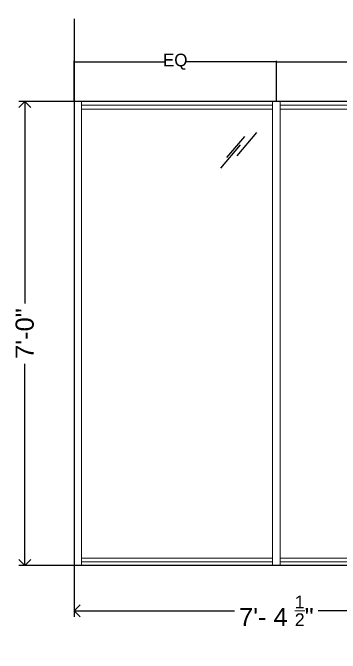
# Model space of a CAD drawing. Header units: inches. Extents: x -6061 to 13621, y -296 to 7483.
# Drawn here: x 12789.5 to 12867.2, y 108.9 to 260.7 of the extents above; entities that cross this region are included whole.
import ezdxf

# ---------------------------------------------------------------- set-up
doc = ezdxf.new("R2010")
doc.units = ezdxf.units.IN
doc.header["$MEASUREMENT"] = 0
doc.layers.get('0').update_dxf_attribs({"linetype": 'CONTINUOUS'})
doc.layers.get('Defpoints').update_dxf_attribs({"color": 6, "linetype": 'CONTINUOUS', "lineweight": 15})
doc.layers.add('Dimensions', color=8, linetype='CONTINUOUS', lineweight=13)
doc.styles.add('stylus', font='arial.ttf')
doc.dimstyles.new('_AA -Arch$0', dxfattribs={"dimtxt": 0.08, "dimasz": 0.1, "dimexe": 0.05, "dimexo": 0.1, "dimgap": 0.03, "dimtad": 1, "dimdec": 4, "dimzin": 3, "dimdsep": 46, "dimlunit": 5, "dimtxsty": 'stylus', "dimblk": 'ARCHTICK', "dimcen": 0.084, "dimclrd": 256, "dimclre": 256, "dimclrt": 7, "dimazin": 2, "dimtfac": 0.9, "dimtdec": 4, "dimtmove": 0, "dimatfit": 2, "dimfxl": 0.8, "dimfrac": 1, "dimtzin": 11, "dimarcsym": 0})
doc.dimstyles.get("Standard").update_dxf_attribs({"dimtxt": 0.18, "dimasz": 0.18, "dimexe": 0.18, "dimexo": 0.0625, "dimgap": 0.0625, "dimtad": 0, "dimtih": 1, "dimtoh": 1, "dimdec": 4, "dimzin": 0, "dimdsep": 46, "dimtxsty": 'Standard', "dimcen": 0.09, "dimadec": 0, "dimazin": 0, "dimtfac": 1, "dimtdec": 4, "dimtofl": 0, "dimtmove": 0, "dimatfit": 3, "dimfxl": 1, "dimtolj": 1, "dimtzin": 0, "dimlwd": -1, "dimlwe": -1, "dimarcsym": 0})

# ---------------------------------------------------------------- blocks, each defined once
blk = doc.blocks.new('*U33')
at = {"lineweight": 5, "ltscale": 0.5}
blk.add_line((22993.25, -3882.69), (23089.25, -3882.69), dxfattribs=at)
at = {"lineweight": 5}
for p, q in [((22993.25, -3882.69), (22993.25, -3992.69)), ((22995, -3882.69), (22995, -3992.69)), ((22995, -3884.44), (23040.38, -3884.44)), ((23042.13, -3884.44), (23087.5, -3884.44)), ((22995, -3990.94), (23040.38, -3990.94)), ((23042.13, -3990.94), (23087.5, -3990.94)), ((22993.25, -3992.69), (23089.25, -3992.69))]:
    blk.add_line(p, q, dxfattribs=at)
at = {"lineweight": 5, "extrusion": (0, 1, 0)}
for p, q in [((23040.38, -3992.69), (23040.38, -3882.69)), ((23042.13, -3992.69), (23042.13, -3882.69)), ((23087.5, -3992.69), (23087.5, -3882.69)), ((23089.25, -3992.69), (23089.25, -3882.69))]:
    blk.add_line(p, q, dxfattribs=at)
at = {"color": 8, "lineweight": 5}
for p, q in [((23040.38, -3883.56), (22995, -3883.56)), ((23087.5, -3883.56), (23042.13, -3883.56)), ((23040.38, -3991.81), (22995, -3991.81)), ((23087.5, -3991.81), (23042.13, -3991.81))]:
    blk.add_line(p, q, dxfattribs=at)
at = {"color": 8, "ltscale": 0.008}
for points in [[(23033.67, -3890.97), (23029.44, -3895.95)], [(23036.57, -3890.04), (23031.89, -3895.55)], [(23080.79, -3890.97), (23076.57, -3895.95)], [(23083.69, -3890.04), (23079.02, -3895.55)], [(23032.69, -3892.92), (23027.98, -3898.48)], [(23079.82, -3892.92), (23075.1, -3898.48)]]:
    blk.add_lwpolyline(points, dxfattribs=at)
blk = doc.blocks.new('_Open90')
at = {"color": 0, "linetype": 'ByBlock', "lineweight": -2}
for p, q in [((0, 0), (-1, 0)), ((-0.5, 0.5), (0, 0)), ((0, 0), (-0.5, -0.5))]:
    blk.add_line(p, q, dxfattribs=at)
blk = doc.blocks.new('*D42')
at = {"layer": 'Defpoints', "color": 0, "transparency": 16777216}
for p in [(12804.02, 260.68), (12900.02, 260.68), (12900.02, 118.91)]:
    blk.add_point(p, dxfattribs=at)
at = {"layer": 'Dimensions', "linetype": 'ByBlock', "lineweight": -2, "transparency": 16777216}
for p, q in [((12804.02, 259.24), (12804.02, 117.47)), ((12900.02, 259.24), (12900.02, 117.47)), ((12806.9, 118.91), (12842.07, 118.91)), ((12897.14, 118.91), (12861.96, 118.91))]:
    blk.add_line(p, q, dxfattribs=at)
at = {"layer": 'Dimensions', "lineweight": -2, "transparency": 16777216, "xscale": 2.88, "yscale": 2.88, "zscale": 2.88, "rotation": 180}
blk.add_blockref('_Open90', (12804.02, 118.91), dxfattribs=at)
at = {"layer": 'Dimensions', "lineweight": -2, "transparency": 16777216, "xscale": 2.88, "yscale": 2.88, "zscale": 2.88}
blk.add_blockref('_Open90', (12900.02, 118.91), dxfattribs=at)
at = {"layer": 'Dimensions', "color": 7, "transparency": 16777216, "insert": (12852.02, 118.91), "char_height": 4.32, "attachment_point": 5, "style": 'stylus'}
blk.add_mtext('7\'- 4 {\\H0.7x;\\S1/2;}"', dxfattribs=at)
blk = doc.blocks.new('*D43')
at = {"layer": 'Defpoints', "color": 0, "transparency": 16777216}
for p in [(12792.31, 239.63), (12927.92, 239.63), (12927.92, 129.63)]:
    blk.add_point(p, dxfattribs=at)
at = {"layer": 'Dimensions', "linetype": 'ByBlock', "lineweight": -2, "transparency": 16777216}
for p, q in [((12926.48, 239.63), (12790.87, 239.63)), ((12792.31, 236.75), (12792.31, 191.79)), ((12792.31, 132.51), (12792.31, 177.46)), ((12926.48, 129.63), (12790.87, 129.63))]:
    blk.add_line(p, q, dxfattribs=at)
at = {"layer": 'Dimensions', "lineweight": -2, "transparency": 16777216, "xscale": 2.88, "yscale": 2.88, "zscale": 2.88}
for p, rotation in [((12792.31, 239.63), 90), ((12792.31, 129.63), 270)]:
    blk.add_blockref('_Open90', p, dxfattribs=dict(at, rotation=rotation))
at = {"layer": 'Dimensions', "color": 7, "transparency": 16777216, "insert": (12792.31, 184.63), "char_height": 4.32, "attachment_point": 5, "rotation": 90, "style": 'stylus'}
blk.add_mtext('7\'-0"', dxfattribs=at)
blk = doc.blocks.new('_CLOSEDFILLED')
at = {"color": 0, "lineweight": -2, "true_color": 0x000000}
blk.add_line((-1, 0), (-2, 0), dxfattribs=at)
blk.add_solid([(-1, 0.17), (0, 0), (-1, 0.17), (-1, -0.17)], dxfattribs=at)
blk = doc.blocks.new('*D44')
at = {"color": 0, "transparency": 16777216}
for p, q in [((12804.02, 239.69), (12804.02, 249.26)), ((12804.2, 249.08), (12825.45, 249.08)), ((12851.84, 249.08), (12830.58, 249.08)), ((12852.02, 239.69), (12852.02, 249.26))]:
    blk.add_line(p, q, dxfattribs=at)
at = {"layer": 'Defpoints', "color": 0, "transparency": 16777216}
for p in [(12852.02, 249.08), (12804.02, 239.63), (12852.02, 239.63)]:
    blk.add_point(p, dxfattribs=at)
at = {"color": 0, "transparency": 16777216, "xscale": 0.18, "yscale": 0.18, "zscale": 0.18, "rotation": 180}
blk.add_blockref('_CLOSEDFILLED', (12804.02, 249.08), dxfattribs=at)
at = {"color": 0, "transparency": 16777216, "xscale": 0.18, "yscale": 0.18, "zscale": 0.18}
blk.add_blockref('_CLOSEDFILLED', (12852.02, 249.08), dxfattribs=at)
at = {"color": 0, "transparency": 16777216, "insert": (12828.02, 249.08), "char_height": 3, "attachment_point": 5}
blk.add_mtext('EQ', dxfattribs=at)
blk = doc.blocks.new('*D41')
at = {"color": 0, "transparency": 16777216}
for p, q in [((12852.02, 239.69), (12852.02, 249.26)), ((12852.2, 249.08), (12873.45, 249.08)), ((12899.84, 249.08), (12878.58, 249.08)), ((12900.02, 239.69), (12900.02, 249.26))]:
    blk.add_line(p, q, dxfattribs=at)
at = {"layer": 'Defpoints', "color": 0, "transparency": 16777216}
for p in [(12900.02, 249.08), (12852.02, 239.63), (12900.02, 239.63)]:
    blk.add_point(p, dxfattribs=at)
at = {"color": 0, "transparency": 16777216, "xscale": 0.18, "yscale": 0.18, "zscale": 0.18, "rotation": 180}
blk.add_blockref('_CLOSEDFILLED', (12852.02, 249.08), dxfattribs=at)
at = {"color": 0, "transparency": 16777216, "xscale": 0.18, "yscale": 0.18, "zscale": 0.18}
blk.add_blockref('_CLOSEDFILLED', (12900.02, 249.08), dxfattribs=at)
at = {"color": 0, "transparency": 16777216, "insert": (12876.02, 249.08), "char_height": 3, "attachment_point": 5}
blk.add_mtext('EQ', dxfattribs=at)

msp = doc.modelspace()

# ---------------------------------------------------------------- block references
msp.add_blockref('*U33', (-10189.23717, 4122.31223))

# ---------------------------------------------------------------- dimensions: what is measured, and where the dimension line sits
for base, p1, p2, picture, middle in [((12852.01561, 249.07511), (12804.01561, 239.62605), (12852.01561, 239.62603), '*D44', (12828.01561, 249.07511)), ((12900.01561, 249.07509), (12852.01561, 239.62603), (12900.01561, 239.62602), '*D41', (12876.01561, 249.07509))]:
    dim = msp.add_linear_dim(base=base, p1=p1, p2=p2, text='EQ', dimstyle='Standard', override={"dimtxt": 3, "dimzin": 8, "dimtdec": 2, "dimtofl": 1, "dimtolj": 0, "dimtzin": 8})
    dim.commit()
    dim.dimension.update_dxf_attribs({"geometry": picture, "text_midpoint": middle})
at = {"layer": 'Dimensions'}
dim = msp.add_linear_dim(base=(12900.01561, 118.91266), p1=(12804.01561, 260.67691), p2=(12900.01561, 260.67689), text='7\'- 4 {\\H0.7x;\\S1/2;}"', dimstyle='_AA -Arch$0', override={"dimtxt": 0.09, "dimasz": 0.06, "dimexe": 0.03, "dimexo": 0.03, "dimtad": 0, "dimpost": '"', "dimblk1": 'Open90', "dimblk2": 'Open90', "dimsah": 1}, dxfattribs=at)
dim.commit()
dim.dimension.update_dxf_attribs({"geometry": '*D42', "text_midpoint": (12852.01561, 118.91266)})
dim = msp.add_linear_dim(base=(12792.31117, 239.6257), p1=(12927.92208, 129.6257), p2=(12927.92208, 239.6257), angle=90, text='7\'-0"', dimstyle='_AA -Arch$0', override={"dimtxt": 0.09, "dimasz": 0.06, "dimexe": 0.03, "dimexo": 0.03, "dimtad": 0, "dimpost": '"', "dimblk1": 'Open90', "dimblk2": 'Open90', "dimsah": 1}, dxfattribs=at)
dim.commit()
dim.dimension.update_dxf_attribs({"geometry": '*D43', "text_midpoint": (12792.31117, 184.6257)})

doc.saveas('drawing.dxf')
